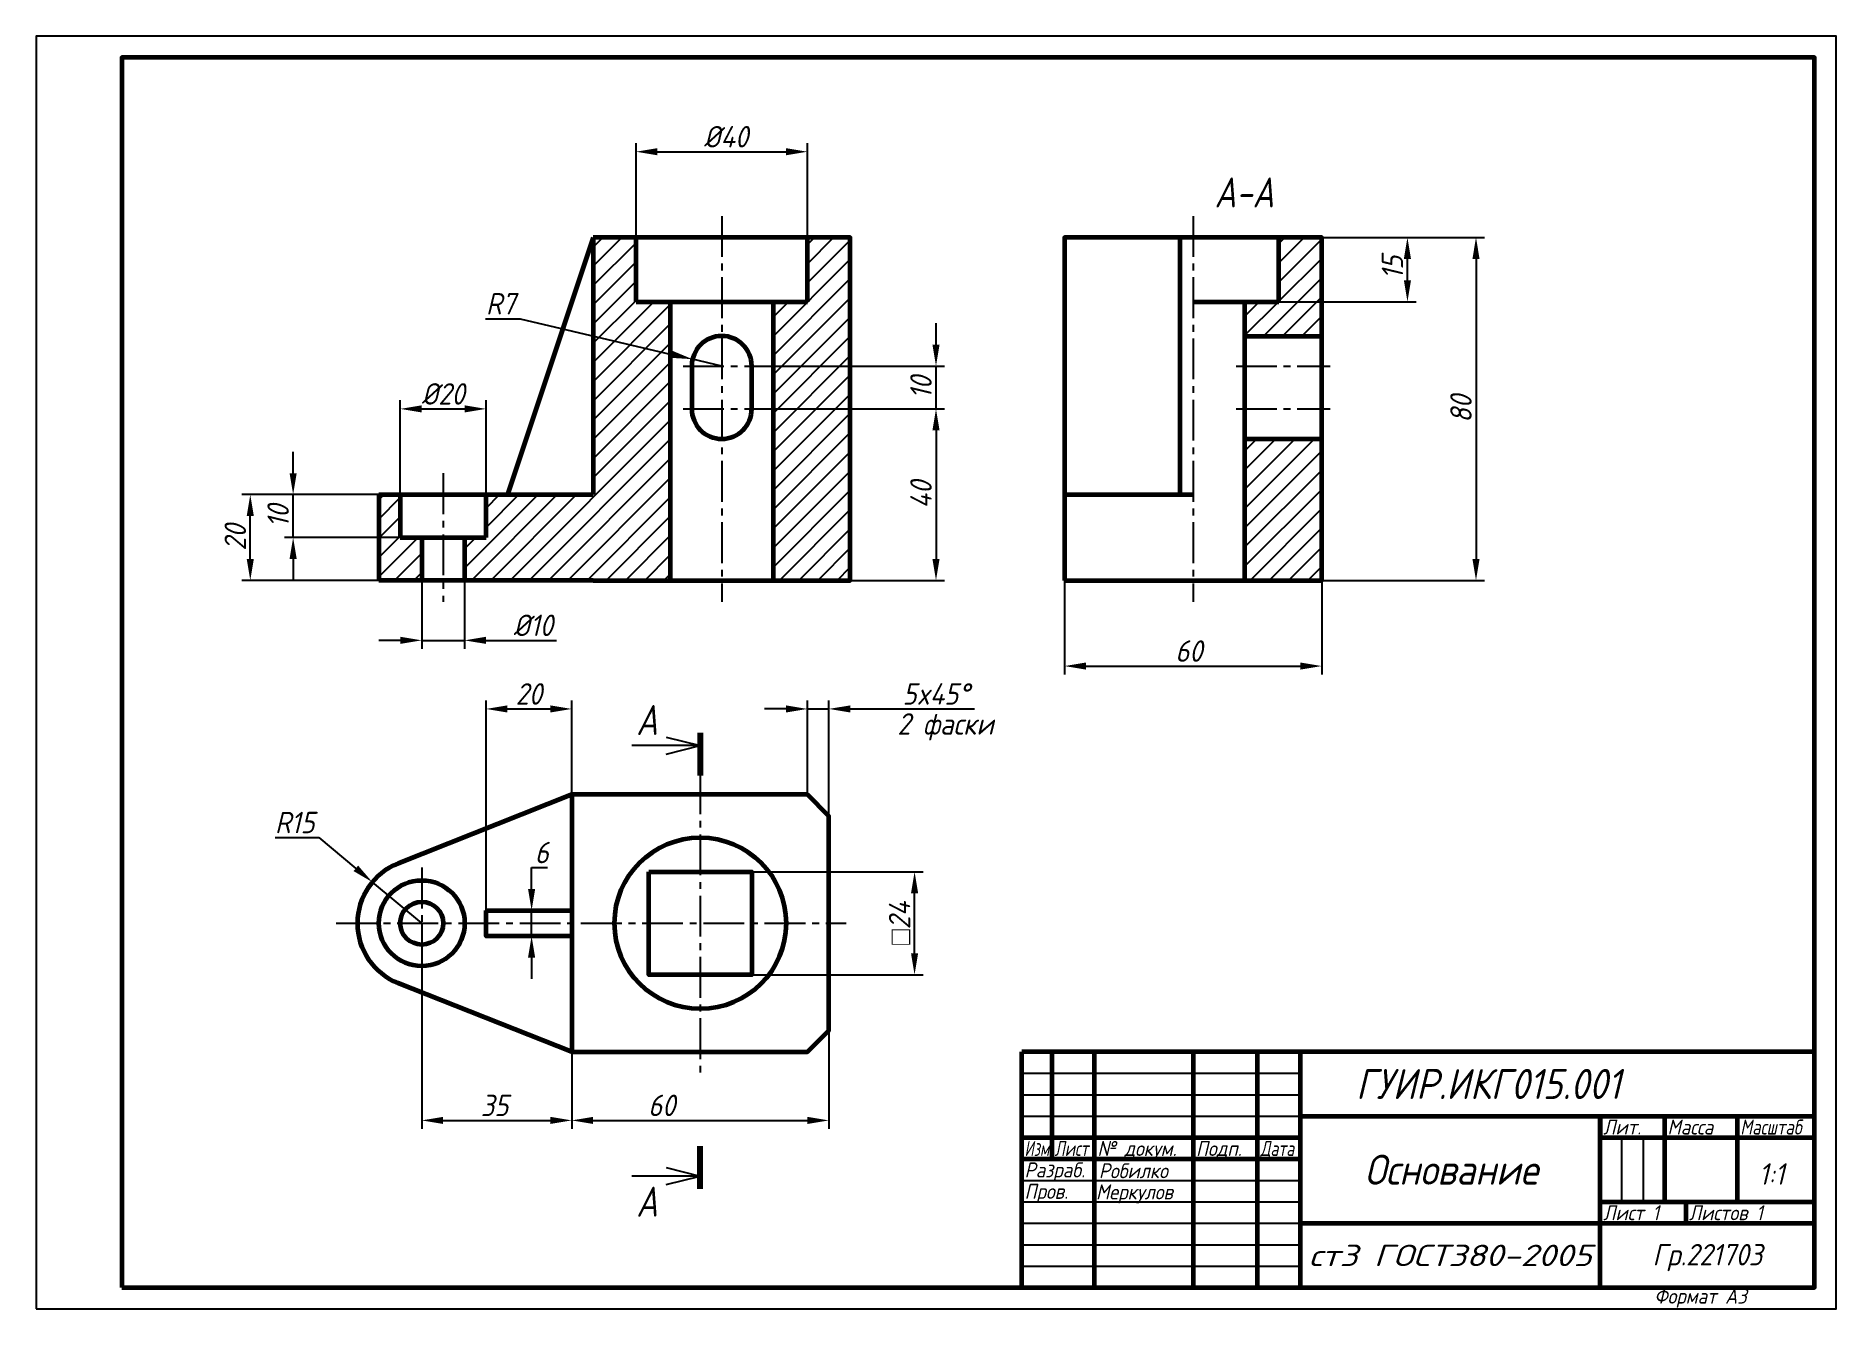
# Model space of a CAD drawing. Header units: millimetres. Extents: x 0 to 420, y 0 to 297.
import ezdxf
from ezdxf.enums import TextEntityAlignment as Align

# ---------------------------------------------------------------- set-up
doc = ezdxf.new("R2010")
doc.units = ezdxf.units.MM
doc.header["$LTSCALE"] = 0.5
doc.linetypes.add('осевая2', pattern=[28.575, 19.05, -3.175, 3.175, -3.175])
doc.layers.get('0').update_dxf_attribs({"lineweight": 60})
doc.layers.get('Defpoints').update_dxf_attribs({"color": 5})
doc.layers.add('1-оси', color=1, linetype='осевая2')
doc.layers.add('3-размеры', color=6, linetype='Continuous')
doc.layers.add('2-штриховка', color=7, linetype='Continuous', true_color=0x00c7c7)
doc.layers.add('4-текст', color=7, linetype='Continuous', true_color=0x00ad00)
doc.styles.get("Standard").update_dxf_attribs({"font": 'isocpeui.ttf', "width": 0.9})
doc.dimstyles.new('Standart', dxfattribs={"dimtxt": 5, "dimasz": 5, "dimexe": 2, "dimexo": 0, "dimgap": 1, "dimtad": 1, "dimtoh": 1, "dimdec": 0, "dimtxsty": 'Standard', "dimcen": 2.5, "dimadec": 0, "dimazin": 0, "dimtfac": 1, "dimtdec": 0, "dimtmove": 0, "dimatfit": 3, "dimldrblk": 'DOTSMALL', "dimfxl": 1, "dimarcsym": 0})

# ---------------------------------------------------------------- blocks, each defined once
blk = doc.blocks.new('Vraz')
at = {"lineweight": -3}
for p, q in [((0, 0), (-16, 0)), ((-8, -2), (0, 0)), ((-7.99, 1.98), (0, 0))]:
    blk.add_line(p, q, dxfattribs=at)
at = {"lineweight": 100}
blk.add_line((0, 3), (0, -7), dxfattribs=at)
at = {"width": 0.8}
blk.add_text('A', height=7, dxfattribs=at).set_placement((-14.93, 2.46))
blk = doc.blocks.new('Nraz')
at = {"lineweight": 100}
blk.add_line((0, -3), (0, 7), dxfattribs=at)
at = {"lineweight": -3}
for p, q in [((0, 0), (-16, 0)), ((-8, 2), (0, 0)), ((-7.99, -1.98), (0, 0))]:
    blk.add_line(p, q, dxfattribs=at)
at = {"width": 0.8}
blk.add_text('A', height=7, dxfattribs=at).set_placement((-14.93, -9.46))
blk = doc.blocks.new('*D4')
at = {"layer": '3-размеры', "color": 0, "lineweight": -2, "transparency": 16777216}
for p, q in [((90, 90), (90, 42)), ((125, 90), (125, 42)), ((95, 44), (120, 44))]:
    blk.add_line(p, q, dxfattribs=at)
at = {"layer": '3-размеры', "color": 0, "transparency": 16777216}
for points in [[(95, 44.83), (95, 43.17), (90, 44)], [(120, 44.83), (120, 43.17), (125, 44)]]:
    blk.add_solid(points, dxfattribs=at)
at = {"layer": 'Defpoints', "color": 0, "transparency": 16777216}
for p in [(90, 90), (125, 90), (125, 44)]:
    blk.add_point(p, dxfattribs=at)
at = {"layer": '3-размеры', "color": 0, "transparency": 16777216, "insert": (107, 47.5), "char_height": 5, "attachment_point": 5}
blk.add_mtext('35', dxfattribs=at)
blk = doc.blocks.new('_DotSmall')
at = {"color": 0, "linetype": 'ByBlock', "const_width": 0.5}
blk.add_lwpolyline([(-0.0625, 0, 1), (0.0625, 0, 1)], format="xyb", close=True, dxfattribs=at)
blk = doc.blocks.new('*D5')
at = {"layer": '3-размеры', "color": 0, "lineweight": -2, "transparency": 16777216}
for p, q in [((185, 65), (185, 42)), ((125, 60), (125, 42)), ((130, 44), (180, 44))]:
    blk.add_line(p, q, dxfattribs=at)
at = {"layer": '3-размеры', "color": 0, "transparency": 16777216}
for points in [[(130, 44.83), (130, 43.17), (125, 44)], [(180, 44.83), (180, 43.17), (185, 44)]]:
    blk.add_solid(points, dxfattribs=at)
at = {"layer": 'Defpoints', "color": 0, "transparency": 16777216}
for p in [(185, 65), (125, 60), (185, 44)]:
    blk.add_point(p, dxfattribs=at)
at = {"layer": '3-размеры', "color": 0, "transparency": 16777216, "insert": (146, 47.5), "char_height": 5, "attachment_point": 5}
blk.add_mtext('60', dxfattribs=at)
blk = doc.blocks.new('*D6')
at = {"layer": '3-размеры', "color": 0, "lineweight": -2, "transparency": 16777216}
for p, q in [((55.78, 110), (66, 110)), ((66, 110), (74.64, 102.8)), ((90, 90), (78.48, 99.6))]:
    blk.add_line(p, q, dxfattribs=at)
at = {"layer": '3-размеры', "color": 0, "transparency": 16777216}
blk.add_solid([(75.17, 103.44), (74.1, 102.16), (78.48, 99.6)], dxfattribs=at)
at = {"layer": 'Defpoints', "color": 0, "transparency": 16777216}
for p in [(78.48, 99.6), (90, 90)]:
    blk.add_point(p, dxfattribs=at)
at = {"layer": '3-размеры', "color": 0, "transparency": 16777216, "insert": (60.39, 113.5), "char_height": 5, "attachment_point": 5}
blk.add_mtext('R15', dxfattribs=at)
blk = doc.blocks.new('*D7')
at = {"layer": '3-размеры', "color": 0, "lineweight": -2, "transparency": 16777216}
for p, q in [((240, 170), (240, 148)), ((300, 170), (300, 148)), ((245, 150), (295, 150))]:
    blk.add_line(p, q, dxfattribs=at)
at = {"layer": '3-размеры', "color": 0, "transparency": 16777216}
for points in [[(245, 150.83), (245, 149.17), (240, 150)], [(295, 150.83), (295, 149.17), (300, 150)]]:
    blk.add_solid(points, dxfattribs=at)
at = {"layer": 'Defpoints', "color": 0, "transparency": 16777216}
for p in [(240, 170), (300, 170), (300, 150)]:
    blk.add_point(p, dxfattribs=at)
at = {"layer": '3-размеры', "color": 0, "transparency": 16777216, "insert": (269, 153.5), "char_height": 5, "attachment_point": 5}
blk.add_mtext('60', dxfattribs=at)
blk = doc.blocks.new('*D8')
at = {"layer": '3-размеры', "color": 0, "lineweight": -2, "transparency": 16777216}
for p, q in [((104.88, 231), (113, 231)), ((113, 231), (148.32, 222.73)), ((160, 220), (153.18, 221.6))]:
    blk.add_line(p, q, dxfattribs=at)
at = {"layer": '3-размеры', "color": 0, "transparency": 16777216}
blk.add_solid([(148.51, 223.55), (148.13, 221.92), (153.18, 221.6)], dxfattribs=at)
at = {"layer": 'Defpoints', "color": 0, "transparency": 16777216}
for p in [(153.18, 221.6), (160, 220)]:
    blk.add_point(p, dxfattribs=at)
at = {"layer": '3-размеры', "color": 0, "transparency": 16777216, "insert": (108.44, 234.53), "char_height": 5, "attachment_point": 5}
blk.add_mtext('R7', dxfattribs=at)
blk = doc.blocks.new('*D9')
at = {"layer": '3-размеры', "color": 0, "lineweight": -2, "transparency": 16777216}
for p, q in [((290, 250), (322, 250)), ((320, 240), (320, 245)), ((290, 235), (322, 235))]:
    blk.add_line(p, q, dxfattribs=at)
at = {"layer": '3-размеры', "color": 0, "transparency": 16777216}
for points in [[(319.17, 245), (320.83, 245), (320, 250)], [(319.17, 240), (320.83, 240), (320, 235)]]:
    blk.add_solid(points, dxfattribs=at)
at = {"layer": 'Defpoints', "color": 0, "transparency": 16777216}
for p in [(290, 250), (320, 250), (290, 235)]:
    blk.add_point(p, dxfattribs=at)
at = {"layer": '3-размеры', "color": 0, "transparency": 16777216, "insert": (316.5, 243), "char_height": 5, "attachment_point": 5, "rotation": 90}
blk.add_mtext('15', dxfattribs=at)
blk = doc.blocks.new('*D10')
at = {"layer": '3-размеры', "color": 0, "lineweight": -2, "transparency": 16777216}
for p, q in [((300, 250), (338, 250)), ((336, 245), (336, 175)), ((300, 170), (338, 170))]:
    blk.add_line(p, q, dxfattribs=at)
at = {"layer": '3-размеры', "color": 0, "transparency": 16777216}
for points in [[(335.17, 245), (336.83, 245), (336, 250)], [(335.17, 175), (336.83, 175), (336, 170)]]:
    blk.add_solid(points, dxfattribs=at)
at = {"layer": 'Defpoints', "color": 0, "transparency": 16777216}
for p in [(300, 250), (300, 170), (336, 170)]:
    blk.add_point(p, dxfattribs=at)
at = {"layer": '3-размеры', "color": 0, "transparency": 16777216, "insert": (332.5, 210), "char_height": 5, "attachment_point": 5, "rotation": 90}
blk.add_mtext('80', dxfattribs=at)
blk = doc.blocks.new('*D11')
at = {"layer": '3-размеры', "color": 0, "lineweight": -2, "transparency": 16777216}
for p, q in [((140, 246), (140, 272)), ((145, 270), (175, 270)), ((180, 246), (180, 272))]:
    blk.add_line(p, q, dxfattribs=at)
at = {"layer": '3-размеры', "color": 0, "transparency": 16777216}
for points in [[(145, 270.83), (145, 269.17), (140, 270)], [(175, 270.83), (175, 269.17), (180, 270)]]:
    blk.add_solid(points, dxfattribs=at)
at = {"layer": 'Defpoints', "color": 0, "transparency": 16777216}
for p in [(180, 270), (140, 246), (180, 246)]:
    blk.add_point(p, dxfattribs=at)
at = {"layer": '3-размеры', "color": 0, "transparency": 16777216, "insert": (161, 273.5), "char_height": 5, "attachment_point": 5}
blk.add_mtext('%%c40', dxfattribs=at)
blk = doc.blocks.new('*D12')
at = {"layer": '3-размеры', "color": 0, "lineweight": -2, "transparency": 16777216}
for p, q in [((167, 102), (207, 102)), ((205, 83), (205, 97)), ((167, 78), (207, 78))]:
    blk.add_line(p, q, dxfattribs=at)
at = {"layer": '3-размеры', "color": 0, "transparency": 16777216}
for points in [[(204.17, 97), (205.83, 97), (205, 102)], [(204.17, 83), (205.83, 83), (205, 78)]]:
    blk.add_solid(points, dxfattribs=at)
at = {"layer": 'Defpoints', "color": 0, "transparency": 16777216}
for p in [(167, 102), (205, 102), (167, 78)]:
    blk.add_point(p, dxfattribs=at)
at = {"layer": '3-размеры', "color": 0, "transparency": 16777216, "insert": (201.5, 90), "char_height": 5, "attachment_point": 5, "rotation": 90}
blk.add_mtext('{\\Fgdt;o}24', dxfattribs=at)
blk = doc.blocks.new('*D13')
at = {"layer": '3-размеры', "color": 0, "lineweight": -2, "transparency": 16777216}
for p, q in [((105, 93), (105, 142)), ((110, 140), (120, 140)), ((125, 93), (125, 142))]:
    blk.add_line(p, q, dxfattribs=at)
at = {"layer": '3-размеры', "color": 0, "transparency": 16777216}
for points in [[(110, 140.83), (110, 139.17), (105, 140)], [(120, 140.83), (120, 139.17), (125, 140)]]:
    blk.add_solid(points, dxfattribs=at)
at = {"layer": 'Defpoints', "color": 0, "transparency": 16777216}
for p in [(125, 140), (105, 93), (125, 93)]:
    blk.add_point(p, dxfattribs=at)
at = {"layer": '3-размеры', "color": 0, "transparency": 16777216, "insert": (115, 143.5), "char_height": 5, "attachment_point": 5}
blk.add_mtext('20', dxfattribs=at)
blk = doc.blocks.new('*D14')
at = {"layer": '3-размеры', "color": 0, "lineweight": -2, "transparency": 16777216}
for p, q in [((115.64, 98), (115.64, 103)), ((115.64, 103), (119.36, 103)), ((120, 93), (113.64, 93)), ((115.64, 87), (115.64, 93)), ((120, 87), (113.64, 87)), ((115.64, 82), (115.64, 77))]:
    blk.add_line(p, q, dxfattribs=at)
at = {"layer": '3-размеры', "color": 0, "transparency": 16777216}
for points in [[(114.81, 98), (116.47, 98), (115.64, 93)], [(114.81, 82), (116.47, 82), (115.64, 87)]]:
    blk.add_solid(points, dxfattribs=at)
at = {"layer": 'Defpoints', "color": 0, "transparency": 16777216}
for p in [(115.64, 93), (120, 93), (120, 87)]:
    blk.add_point(p, dxfattribs=at)
at = {"layer": '3-размеры', "color": 0, "transparency": 16777216, "insert": (118, 106.5), "char_height": 5, "attachment_point": 5}
blk.add_mtext('6', dxfattribs=at)
blk = doc.blocks.new('*D15')
at = {"layer": '3-размеры', "color": 0, "lineweight": -2, "transparency": 16777216}
for p, q in [((175, 140), (170, 140)), ((180, 120), (180, 142)), ((180, 140), (185, 140)), ((185, 115), (185, 142)), ((190, 140), (219.02, 140))]:
    blk.add_line(p, q, dxfattribs=at)
at = {"layer": '3-размеры', "color": 0, "transparency": 16777216}
for points in [[(175, 140.83), (175, 139.17), (180, 140)], [(190, 140.83), (190, 139.17), (185, 140)]]:
    blk.add_solid(points, dxfattribs=at)
at = {"layer": 'Defpoints', "color": 0, "transparency": 16777216}
for p in [(185, 140), (180, 120), (185, 115)]:
    blk.add_point(p, dxfattribs=at)
at = {"layer": '3-размеры', "color": 0, "transparency": 16777216, "insert": (210, 143.5), "char_height": 5, "attachment_point": 5}
blk.add_mtext('5x45%%d', dxfattribs=at)
blk = doc.blocks.new('*D16')
at = {"layer": '3-размеры', "color": 0, "lineweight": -2, "transparency": 16777216}
for p, q in [((85, 190), (85, 212)), ((90, 210), (100, 210)), ((105, 190), (105, 212))]:
    blk.add_line(p, q, dxfattribs=at)
at = {"layer": '3-размеры', "color": 0, "transparency": 16777216}
for points in [[(90, 210.83), (90, 209.17), (85, 210)], [(100, 210.83), (100, 209.17), (105, 210)]]:
    blk.add_solid(points, dxfattribs=at)
at = {"layer": 'Defpoints', "color": 0, "transparency": 16777216}
for p in [(105, 210), (85, 190), (105, 190)]:
    blk.add_point(p, dxfattribs=at)
at = {"layer": '3-размеры', "color": 0, "transparency": 16777216, "insert": (95, 213.5), "char_height": 5, "attachment_point": 5}
blk.add_mtext('%%c20', dxfattribs=at)
blk = doc.blocks.new('*D17')
at = {"layer": '3-размеры', "color": 0, "lineweight": -2, "transparency": 16777216}
for p, q in [((60, 195), (60, 200)), ((85, 190), (58, 190)), ((60, 180), (60, 190)), ((85, 180), (58, 180)), ((60, 175), (60, 170))]:
    blk.add_line(p, q, dxfattribs=at)
at = {"layer": '3-размеры', "color": 0, "transparency": 16777216}
for points in [[(59.17, 195), (60.83, 195), (60, 190)], [(59.17, 175), (60.83, 175), (60, 180)]]:
    blk.add_solid(points, dxfattribs=at)
at = {"layer": 'Defpoints', "color": 0, "transparency": 16777216}
for p in [(60, 190), (85, 190), (85, 180)]:
    blk.add_point(p, dxfattribs=at)
at = {"layer": '3-размеры', "color": 0, "transparency": 16777216, "insert": (56.5, 185), "char_height": 5, "attachment_point": 5, "rotation": 90}
blk.add_mtext('10', dxfattribs=at)
blk = doc.blocks.new('*D18')
at = {"layer": '3-размеры', "color": 0, "lineweight": -2, "transparency": 16777216}
for p, q in [((80, 190), (48, 190)), ((50, 175), (50, 185)), ((80, 170), (48, 170))]:
    blk.add_line(p, q, dxfattribs=at)
at = {"layer": '3-размеры', "color": 0, "transparency": 16777216}
for points in [[(49.17, 185), (50.83, 185), (50, 190)], [(49.17, 175), (50.83, 175), (50, 170)]]:
    blk.add_solid(points, dxfattribs=at)
at = {"layer": 'Defpoints', "color": 0, "transparency": 16777216}
for p in [(50, 190), (80, 190), (80, 170)]:
    blk.add_point(p, dxfattribs=at)
at = {"layer": '3-размеры', "color": 0, "transparency": 16777216, "insert": (46.5, 180), "char_height": 5, "attachment_point": 5, "rotation": 90}
blk.add_mtext('20', dxfattribs=at)
blk = doc.blocks.new('*D19')
at = {"layer": '3-размеры', "color": 0, "lineweight": -2, "transparency": 16777216}
for p, q in [((90, 170), (90, 154)), ((100, 170), (100, 154)), ((85, 156), (80, 156)), ((90, 156), (100, 156)), ((105, 156), (121.48, 156))]:
    blk.add_line(p, q, dxfattribs=at)
at = {"layer": '3-размеры', "color": 0, "transparency": 16777216}
for points in [[(85, 156.83), (85, 155.17), (90, 156)], [(105, 156.83), (105, 155.17), (100, 156)]]:
    blk.add_solid(points, dxfattribs=at)
at = {"layer": 'Defpoints', "color": 0, "transparency": 16777216}
for p in [(90, 170), (100, 170), (100, 156)]:
    blk.add_point(p, dxfattribs=at)
at = {"layer": '3-размеры', "color": 0, "transparency": 16777216, "insert": (116, 159.5), "char_height": 5, "attachment_point": 5}
blk.add_mtext('%%c10', dxfattribs=at)
blk = doc.blocks.new('*D20')
at = {"layer": '3-размеры', "color": 0, "lineweight": -2, "transparency": 16777216}
for p, q in [((210, 225), (210, 230)), ((167, 220), (212, 220)), ((210, 210), (210, 220)), ((167, 210), (212, 210)), ((210, 205), (210, 200))]:
    blk.add_line(p, q, dxfattribs=at)
at = {"layer": '3-размеры', "color": 0, "transparency": 16777216}
for points in [[(209.17, 225), (210.83, 225), (210, 220)], [(209.17, 205), (210.83, 205), (210, 210)]]:
    blk.add_solid(points, dxfattribs=at)
at = {"layer": 'Defpoints', "color": 0, "transparency": 16777216}
for p in [(167, 220), (210, 220), (167, 210)]:
    blk.add_point(p, dxfattribs=at)
at = {"layer": '3-размеры', "color": 0, "transparency": 16777216, "insert": (206.5, 215), "char_height": 5, "attachment_point": 5, "rotation": 90}
blk.add_mtext('10', dxfattribs=at)
blk = doc.blocks.new('*D21')
at = {"layer": '3-размеры', "color": 0, "lineweight": -2, "transparency": 16777216}
for p, q in [((167, 210), (212, 210)), ((210, 205), (210, 175)), ((190, 170), (212, 170))]:
    blk.add_line(p, q, dxfattribs=at)
at = {"layer": '3-размеры', "color": 0, "transparency": 16777216}
for points in [[(209.17, 205), (210.83, 205), (210, 210)], [(209.17, 175), (210.83, 175), (210, 170)]]:
    blk.add_solid(points, dxfattribs=at)
at = {"layer": 'Defpoints', "color": 0, "transparency": 16777216}
for p in [(167, 210), (190, 170), (210, 170)]:
    blk.add_point(p, dxfattribs=at)
at = {"layer": '3-размеры', "color": 0, "transparency": 16777216, "insert": (206.5, 190), "char_height": 5, "attachment_point": 5, "rotation": 90}
blk.add_mtext('40', dxfattribs=at)

msp = doc.modelspace()

# ---------------------------------------------------------------- hatches: boundary and pattern name
at = {"layer": '2-штриховка'}
h = msp.add_hatch(dxfattribs=at)
h.set_pattern_fill('ANSI31', color=256)
h.set_pattern_definition([(45, (-20, -10), (-2.245064, 2.245064), [])])
h.paths.add_polyline_path([(130, 190), (105, 190), (105, 180), (100, 180), (100, 170), (130, 170)])
h.paths.add_polyline_path([(90, 180), (85, 180), (85, 190), (80, 190), (80, 170), (90, 170)])
h.paths.add_polyline_path([(148, 235), (140, 235), (140, 250), (130, 250), (130, 170), (148, 170)])
h.paths.add_polyline_path([(185, 250), (180, 250), (180, 235), (172, 235), (172, 170), (185, 170)])
h.paths.add_polyline_path([(190, 250), (185, 250), (185, 170), (190, 170)])
h = msp.add_hatch(dxfattribs=at)
h.set_pattern_fill('ANSI31', color=256)
h.set_pattern_definition([(45, (0, -10), (-2.245064, 2.245064), [])])
h.paths.add_polyline_path([(290, 235), (282, 235), (282, 227), (300, 227), (300, 250), (290, 250)])
h.paths.add_polyline_path([(300, 203), (282, 203), (282, 170), (300, 170)])

# ---------------------------------------------------------------- linework, layer by layer
for p, q in [((130, 250), (110, 190)), ((130, 250), (130, 190)), ((140, 235), (140, 250)), ((180, 235), (180, 250)), ((267, 190), (267, 250)), ((290, 235), (290, 250)), ((140, 235), (180, 235)), ((148, 235), (148, 170)), ((172, 235), (172, 170)), ((270, 235), (290, 235)), ((282, 235), (282, 170)), ((282, 227), (300, 227)), ((153, 220), (153, 210)), ((167, 210), (167, 220)), ((282, 203), (300, 203)), ((80, 190), (80, 170)), ((85, 190), (85, 180)), ((105, 180), (105, 190)), ((240, 190), (270, 190)), ((85, 180), (105, 180)), ((90, 180), (90, 170)), ((100, 180), (100, 170)), ((125, 120), (84.48, 103.95)), ((125, 60), (84.48, 76.05)), ((365, 45), (365, 40))]:
    msp.add_line(p, q)
at = {"lineweight": 60}
for p, q in [((415, 60), (230, 60)), ((230, 5), (230, 60)), ((237, 60), (237, 35)), ((247, 5), (247, 60)), ((270, 60), (270, 5)), ((285, 5), (285, 60)), ((295, 60), (295, 5)), ((295, 45), (415, 45)), ((365, 5), (365, 45)), ((380, 45), (380, 25)), ((397, 25), (397, 45)), ((230, 40), (295, 40)), ((365, 40), (415, 40)), ((230, 35), (295, 35)), ((365, 25), (415, 25)), ((385, 20), (385, 25)), ((295, 20), (415, 20))]:
    msp.add_line(p, q, dxfattribs=at)
at = {"lineweight": -3}
for p, q in [((230, 55), (295, 55)), ((230, 50), (295, 50)), ((230, 45), (295, 45)), ((370, 25), (370, 40)), ((375, 40), (375, 25)), ((230, 30), (295, 30)), ((230, 25), (295, 25)), ((230, 20), (295, 20)), ((230, 15), (295, 15)), ((230, 10), (295, 10))]:
    msp.add_line(p, q, dxfattribs=at)
at = {"lineweight": 60}
msp.add_lwpolyline([(20, 5), (415, 5), (415, 292), (20, 292)], close=True, dxfattribs=at)
for points in [[(130, 170), (190, 170), (190, 250), (130, 250)], [(80, 190), (130, 190)], [(130, 170), (80, 170)]]:
    msp.add_lwpolyline(points)
for points in [[(240, 170), (300, 170), (300, 250), (240, 250)], [(180, 120), (125, 120), (125, 60), (180, 60), (185, 65), (185, 115)], [(143, 102), (167, 102), (167, 78), (143, 78)], [(105, 93), (125, 93), (125, 87), (105, 87)]]:
    msp.add_lwpolyline(points, close=True)
for centre, radius in [((155, 90), 20), ((90, 90), 10), ((90, 90), 5)]:
    msp.add_circle(centre, radius)
for centre, radius, start, end in [((160, 220), 7, 0, 180), ((160, 210), 7, 180, 0), ((90, 90), 15, 111.6117, 248.3883)]:
    msp.add_arc(centre, radius, start, end)
at = {"layer": '1-оси'}
for p, q in [((160, 255), (160, 165)), ((270, 255), (270, 165)), ((151, 220), (169, 220)), ((280, 220), (302, 220)), ((151, 210), (169, 210)), ((280, 210), (302, 210)), ((95, 195), (95, 165)), ((155, 125), (155, 55)), ((90, 103), (90, 77))]:
    msp.add_line(p, q, dxfattribs=at)
msp.add_lwpolyline([(70, 90), (189, 90)], dxfattribs=at)
at = {"layer": 'Defpoints'}
msp.add_lwpolyline([(0, 0), (420, 0), (420, 297), (0, 297)], close=True, dxfattribs=at)

# ---------------------------------------------------------------- block references
for name, p in [('Vraz', (155, 131.46)), ('Nraz', (155, 31))]:
    msp.add_blockref(name, p)

# ---------------------------------------------------------------- texts
at = {"width": 0.8}
msp.add_text('A-А', height=7, dxfattribs=at).set_placement((275, 257))
at = {"lineweight": -3, "width": 0.9}
msp.add_text('Формат А3', height=3.5, dxfattribs=at).set_placement((377.6, 1.25))
at = {"layer": '3-размеры', "insert": (201, 139), "char_height": 5, "attachment_point": 1}
msp.add_mtext_dynamic_manual_height_columns('{\\fISOCPEUR|b0|i1|c204|p34;2 фаски}', width=25, gutter_width=50, heights=[0], dxfattribs=at)
at = {"layer": '4-текст', "width": 0.9}
for s, height, p in [('ГУИР.ИКГ015.001', 7, (308, 49)), ('Робилко', 3.5, (248, 30.5)), ('Основание', 7, (310, 29)), ('1:1', 5, (402, 29)), ('Меркулов', 3.5, (247.33, 25.57))]:
    msp.add_text(s, height=height, dxfattribs=at).set_placement(p)
at = {"layer": '4-текст', "lineweight": -3}
for s, width, p in [('Лит.', 0.9, (365.67, 40.7)), ('Масса', 0.9, (380.67, 40.7)), ('Масштаб', 0.8, (397.67, 40.7)), ('Изм.', 0.7, (230.67, 35.7)), ('Лист', 0.75, (237.67, 35.7)), ('№ докум.', 0.9, (247.67, 35.7)), ('Подп.', 0.9, (270.67, 35.7)), ('Дата', 0.75, (285.67, 35.7)), ('Разраб.', 0.9, (230.67, 30.7)), ('Пров.', 0.9, (230.67, 25.7)), ('Лист 1', 0.9, (365.67, 20.7)), ('Листов 1', 0.9, (385.67, 20.7))]:
    msp.add_text(s, height=3.5, dxfattribs=dict(at, width=width)).set_placement(p)
at = {"layer": '4-текст', "width": 1.109032}
msp.add_text('ст3 ГОСТ380-2005', height=5, dxfattribs=at).set_placement((297, 10), (363, 10), align=Align.FIT)
at = {"layer": '4-текст', "width": 0.9}
msp.add_text('Гр.221703', height=5, dxfattribs=at).set_placement((390, 12), align=Align.MIDDLE)

# ---------------------------------------------------------------- dimensions: what is measured, and where the dimension line sits
at = {"layer": '3-размеры'}
for base, p1, p2, override, picture, middle in [((180, 270), (140, 246), (180, 246), {"dimpost": '%%c<>'}, '*D11', (161, 270)), ((105, 210), (85, 190), (105, 190), {"dimpost": '%%c<>'}, '*D16', (95, 210)), ((100, 156), (90, 170), (100, 170), {"dimpost": '%%c<>'}, '*D19', (116, 156)), ((185, 140), (180, 120), (185, 115), {"dimpost": '<>x45%%d'}, '*D15', (210, 140))]:
    dim = msp.add_linear_dim(base=base, p1=p1, p2=p2, dimstyle='Standart', override=override, dxfattribs=at)
    dim.commit()
    dim.dimension.update_dxf_attribs({"geometry": picture, "text_midpoint": middle, "dimtype": 160})
for base, p1, p2, picture, middle in [((320, 250), (290, 235), (290, 250), '*D9', (320, 243)), ((336, 170), (300, 250), (300, 170), '*D10', (336, 210)), ((210, 220), (167, 210), (167, 220), '*D20', (210, 215)), ((60, 190), (85, 180), (85, 190), '*D17', (60, 185)), ((50, 190), (80, 170), (80, 190), '*D18', (50, 180)), ((115.64, 93), (120, 87), (120, 93), '*D14', (118, 103))]:
    dim = msp.add_linear_dim(base=base, p1=p1, p2=p2, angle=90, dimstyle='Standart', dxfattribs=at)
    dim.commit()
    dim.dimension.update_dxf_attribs({"geometry": picture, "text_midpoint": middle, "dimtype": 160})
for center, mpoint, picture, middle in [((160, 220), (153.18, 221.6), '*D8', (113, 231)), ((90, 90), (78.48, 99.6), '*D6', (60.39, 110))]:
    dim = msp.add_radius_dim(center=center, mpoint=mpoint, dimstyle='Standart', dxfattribs=at)
    dim.commit()
    dim.dimension.update_dxf_attribs({"geometry": picture, "text_midpoint": middle, "dimtype": 164})
dim = msp.add_linear_dim(base=(210, 170), p1=(167, 210), p2=(190, 170), angle=90, dimstyle='Standart', override={"dimtmove": 1}, dxfattribs=at)
dim.commit()
dim.dimension.update_dxf_attribs({"geometry": '*D21', "text_midpoint": (206.5, 190)})
for base, p1, p2, picture, middle in [((300, 150), (240, 170), (300, 170), '*D7', (269, 150)), ((125, 140), (105, 93), (125, 93), '*D13', (115, 140)), ((125, 44), (90, 90), (125, 90), '*D4', (107, 44)), ((185, 44), (125, 60), (185, 65), '*D5', (146, 44))]:
    dim = msp.add_linear_dim(base=base, p1=p1, p2=p2, dimstyle='Standart', dxfattribs=at)
    dim.commit()
    dim.dimension.update_dxf_attribs({"geometry": picture, "text_midpoint": middle, "dimtype": 160})
dim = msp.add_linear_dim(base=(205, 102), p1=(167, 78), p2=(167, 102), angle=90, dimstyle='Standart', override={"dimpost": '{\\Fgdt;o}<>'}, dxfattribs=at)
dim.commit()
dim.dimension.update_dxf_attribs({"geometry": '*D12', "text_midpoint": (205, 90), "dimtype": 160})

doc.saveas('drawing.dxf')
